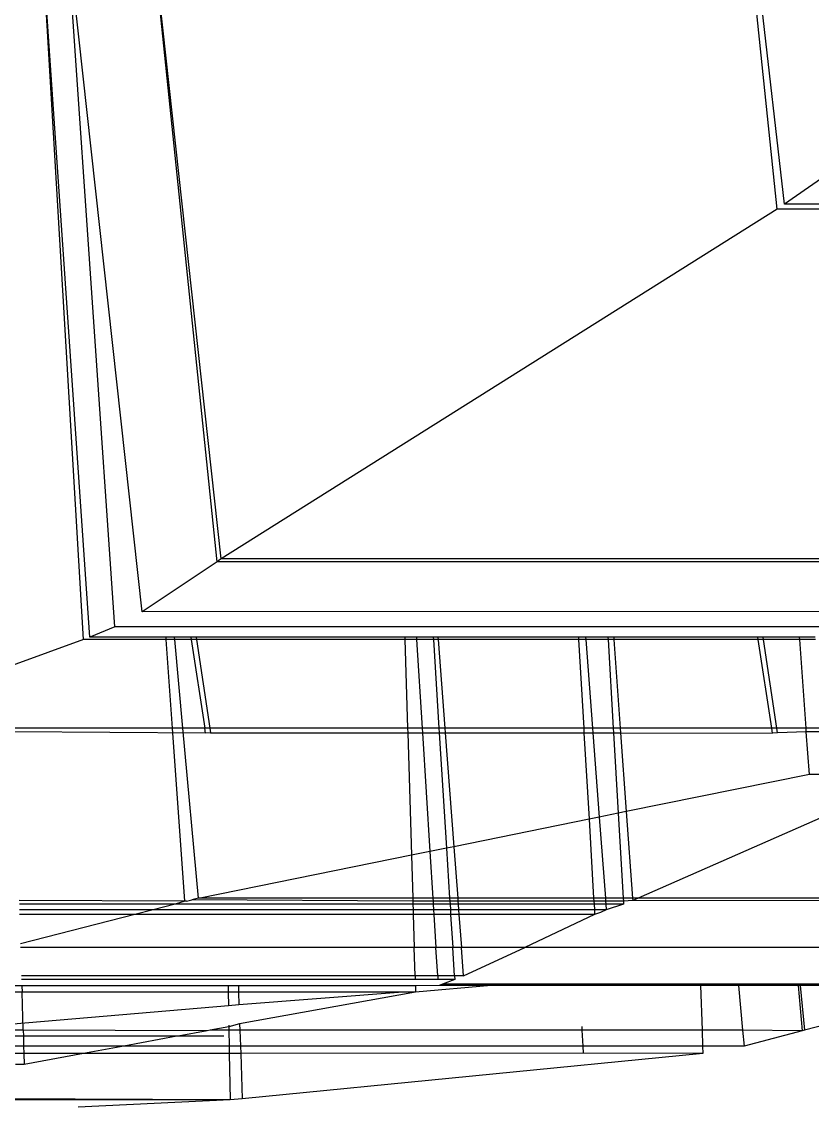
# Model space of a CAD drawing. Extents: x -24961 to 905641, y -154323 to 635957.
# Drawn here: x 437947.3 to 437965.69, y -143411.74 to -143386.48 of the extents above; entities that cross this region are included whole.
import ezdxf

# ---------------------------------------------------------------- set-up
doc = ezdxf.new("R2010")
doc.units = 0
doc.header["$LTSCALE"] = 1000
doc.header["$MEASUREMENT"] = 0

msp = doc.modelspace()

# ---------------------------------------------------------------- linework, layer by layer
for p, q in [((437965.04, -143390.732), (437963.213, -143374.744)), ((437964.873, -143390.843), (437963.213, -143374.744)), ((437951.942, -143398.983), (437950.18, -143382.936)), ((437951.843, -143399.048), (437950.18, -143382.936)), ((437950.098, -143400.217), (437948.338, -143384.183)), ((437949.464, -143400.561), (437948.338, -143384.183)), ((437948.738, -143400.862), (437947.76, -143384.426)), ((437948.886, -143400.804), (437947.76, -143384.426)), ((437970.438, -143386.968), (437965.04, -143390.732)), ((437975.786, -143390.732), (437965.04, -143390.732)), ((437964.873, -143390.843), (437951.942, -143398.983)), ((437975.818, -143390.843), (437964.873, -143390.843)), ((437951.843, -143399.048), (437950.098, -143400.217)), ((437951.895, -143399.015), (437951.843, -143399.048)), ((437976.377, -143399.048), (437951.843, -143399.048)), ((437951.942, -143398.983), (437951.895, -143399.015)), ((437979.532, -143398.983), (437951.942, -143398.983)), ((437976.437, -143400.2), (437950.098, -143400.217)), ((437949.464, -143400.561), (437948.886, -143400.804)), ((437976.464, -143400.561), (437949.464, -143400.561)), ((437948.738, -143400.862), (437947.075, -143401.466)), ((437950.659, -143400.862), (437948.738, -143400.862)), ((437950.655, -143400.804), (437948.886, -143400.804)), ((437950.659, -143400.862), (437950.655, -143400.804)), ((437950.854, -143400.804), (437950.655, -143400.804)), ((437950.807, -143402.924), (437950.659, -143400.862)), ((437950.86, -143400.862), (437950.659, -143400.862)), ((437950.86, -143400.862), (437950.854, -143400.804)), ((437951.234, -143400.804), (437950.854, -143400.804)), ((437951.047, -143402.924), (437950.86, -143400.862)), ((437951.243, -143400.862), (437950.86, -143400.862)), ((437951.234, -143400.804), (437951.243, -143400.862)), ((437951.354, -143400.804), (437951.234, -143400.804)), ((437951.243, -143400.862), (437951.557, -143402.924)), ((437951.363, -143400.862), (437951.243, -143400.862)), ((437951.354, -143400.804), (437951.363, -143400.862)), ((437956.21, -143400.804), (437951.354, -143400.804)), ((437951.363, -143400.862), (437951.677, -143402.924)), ((437956.212, -143400.862), (437951.363, -143400.862)), ((437956.481, -143400.804), (437956.21, -143400.804)), ((437956.21, -143400.804), (437956.212, -143400.862)), ((437956.484, -143400.862), (437956.212, -143400.862)), ((437956.212, -143400.862), (437956.275, -143402.924)), ((437956.872, -143400.804), (437956.481, -143400.804)), ((437956.481, -143400.804), (437956.484, -143400.862)), ((437956.875, -143400.862), (437956.484, -143400.862)), ((437956.484, -143400.862), (437956.614, -143402.924)), ((437956.981, -143400.804), (437956.872, -143400.804)), ((437956.872, -143400.804), (437956.875, -143400.862)), ((437956.985, -143400.862), (437956.875, -143400.862)), ((437956.875, -143400.862), (437957.005, -143402.924)), ((437960.248, -143400.804), (437956.981, -143400.804)), ((437956.981, -143400.804), (437956.985, -143400.862)), ((437960.251, -143400.862), (437956.985, -143400.862)), ((437956.985, -143400.862), (437957.141, -143402.924)), ((437960.417, -143400.804), (437960.248, -143400.804)), ((437960.248, -143400.804), (437960.251, -143400.862)), ((437960.421, -143400.862), (437960.251, -143400.862)), ((437960.251, -143400.862), (437960.372, -143402.924)), ((437960.936, -143400.804), (437960.417, -143400.804)), ((437960.417, -143400.804), (437960.421, -143400.862)), ((437960.939, -143400.862), (437960.421, -143400.862)), ((437960.421, -143400.862), (437960.577, -143402.924)), ((437960.936, -143400.804), (437960.939, -143400.862)), ((437961.071, -143400.804), (437960.936, -143400.804)), ((437960.939, -143400.862), (437961.061, -143402.924)), ((437961.076, -143400.862), (437960.939, -143400.862)), ((437961.071, -143400.804), (437961.076, -143400.862)), ((437964.424, -143400.804), (437961.071, -143400.804)), ((437961.076, -143400.862), (437961.224, -143402.924)), ((437964.433, -143400.862), (437961.076, -143400.862)), ((437964.433, -143400.862), (437964.424, -143400.804)), ((437964.544, -143400.804), (437964.424, -143400.804)), ((437964.748, -143402.924), (437964.433, -143400.862)), ((437964.553, -143400.862), (437964.433, -143400.862)), ((437964.553, -143400.862), (437964.544, -143400.804)), ((437965.393, -143400.804), (437964.544, -143400.804)), ((437964.867, -143402.924), (437964.553, -143400.862)), ((437965.397, -143400.862), (437964.553, -143400.862)), ((437965.397, -143400.862), (437965.393, -143400.804)), ((437965.758, -143400.804), (437965.393, -143400.804)), ((437965.545, -143402.924), (437965.397, -143400.862)), ((437965.763, -143400.862), (437965.397, -143400.862)), ((437950.807, -143402.924), (437947.119, -143402.924)), ((437951.575, -143403.04), (437947.121, -143403.004)), ((437951.047, -143402.924), (437950.807, -143402.924)), ((437951.096, -143406.948), (437950.807, -143402.924)), ((437951.557, -143402.924), (437951.047, -143402.924)), ((437951.407, -143406.877), (437951.047, -143402.924)), ((437951.677, -143402.924), (437951.557, -143402.924)), ((437951.575, -143403.04), (437951.557, -143402.924)), ((437951.693, -143403.027), (437951.575, -143403.04)), ((437951.677, -143402.924), (437951.693, -143403.027)), ((437956.275, -143402.924), (437951.677, -143402.924)), ((437951.693, -143403.027), (437956.278, -143403.027)), ((437956.614, -143402.924), (437956.275, -143402.924)), ((437956.275, -143402.924), (437956.278, -143403.027)), ((437956.278, -143403.027), (437956.62, -143403.027)), ((437956.278, -143403.027), (437956.364, -143405.879)), ((437957.005, -143402.924), (437956.614, -143402.924)), ((437956.614, -143402.924), (437956.62, -143403.027)), ((437956.62, -143403.027), (437957.011, -143403.027)), ((437956.62, -143403.027), (437956.794, -143405.792)), ((437957.141, -143402.924), (437957.005, -143402.924)), ((437957.005, -143402.924), (437957.011, -143403.027)), ((437957.011, -143403.027), (437957.149, -143403.027)), ((437957.011, -143403.027), (437957.18, -143405.713)), ((437960.372, -143402.924), (437957.141, -143402.924)), ((437957.141, -143402.924), (437957.149, -143403.027)), ((437957.149, -143403.027), (437960.378, -143403.027)), ((437957.149, -143403.027), (437957.35, -143405.679)), ((437960.372, -143402.924), (437960.378, -143403.027)), ((437960.577, -143402.924), (437960.372, -143402.924)), ((437960.378, -143403.027), (437960.585, -143403.027)), ((437960.378, -143403.027), (437960.496, -143405.04)), ((437960.577, -143402.924), (437960.585, -143403.027)), ((437961.061, -143402.924), (437960.577, -143402.924)), ((437960.585, -143403.027), (437961.067, -143403.027)), ((437960.585, -143403.027), (437960.734, -143404.992)), ((437961.061, -143402.924), (437961.067, -143403.027)), ((437961.224, -143402.924), (437961.061, -143402.924)), ((437961.067, -143403.027), (437961.177, -143404.902)), ((437961.067, -143403.027), (437961.231, -143403.027)), ((437961.224, -143402.924), (437961.231, -143403.027)), ((437964.748, -143402.924), (437961.224, -143402.924)), ((437961.231, -143403.027), (437961.364, -143404.864)), ((437961.231, -143403.027), (437964.765, -143403.04)), ((437964.867, -143402.924), (437964.748, -143402.924)), ((437964.765, -143403.04), (437964.748, -143402.924)), ((437964.883, -143403.027), (437964.765, -143403.04)), ((437964.883, -143403.027), (437964.867, -143402.924)), ((437965.545, -143402.924), (437964.867, -143402.924)), ((437965.551, -143403.004), (437964.883, -143403.027)), ((437965.551, -143403.004), (437965.545, -143402.924)), ((437965.968, -143402.924), (437965.545, -143402.924)), ((437965.622, -143403.999), (437965.551, -143403.004)), ((437965.976, -143403.004), (437965.551, -143403.004)), ((437965.622, -143403.999), (437961.364, -143404.864)), ((437968.186, -143403.999), (437961.638, -143406.877)), ((437968.186, -143403.999), (437965.622, -143403.999)), ((437961.177, -143404.902), (437960.734, -143404.992)), ((437961.364, -143404.864), (437961.177, -143404.902)), ((437961.177, -143404.902), (437961.293, -143406.877)), ((437961.364, -143404.864), (437961.509, -143406.877)), ((437960.496, -143405.04), (437957.35, -143405.679)), ((437960.734, -143404.992), (437960.496, -143405.04)), ((437960.496, -143405.04), (437960.604, -143406.877)), ((437960.734, -143404.992), (437960.877, -143406.877)), ((437957.35, -143405.679), (437957.18, -143405.713)), ((437957.35, -143405.679), (437957.441, -143406.877)), ((437956.364, -143405.879), (437951.449, -143406.877)), ((437956.794, -143405.792), (437956.364, -143405.879)), ((437956.364, -143405.879), (437956.394, -143406.877)), ((437957.18, -143405.713), (437956.794, -143405.792)), ((437956.794, -143405.792), (437956.862, -143406.877)), ((437957.18, -143405.713), (437957.253, -143406.877)), ((437951.096, -143406.948), (437947.24, -143406.932)), ((437951.129, -143406.948), (437951.252, -143406.917)), ((437951.407, -143406.877), (437951.252, -143406.917)), ((437956.396, -143406.948), (437951.252, -143406.917)), ((437951.449, -143406.877), (437951.407, -143406.877)), ((437956.394, -143406.877), (437951.449, -143406.877)), ((437956.862, -143406.877), (437956.394, -143406.877)), ((437956.394, -143406.877), (437956.396, -143406.948)), ((437957.253, -143406.877), (437956.862, -143406.877)), ((437956.862, -143406.877), (437956.867, -143406.948)), ((437957.441, -143406.877), (437957.253, -143406.877)), ((437957.253, -143406.877), (437957.257, -143406.948)), ((437960.604, -143406.877), (437957.441, -143406.877)), ((437957.441, -143406.877), (437957.446, -143406.948)), ((437960.877, -143406.877), (437960.604, -143406.877)), ((437960.604, -143406.877), (437960.609, -143406.948)), ((437961.293, -143406.877), (437960.877, -143406.877)), ((437960.877, -143406.877), (437960.882, -143406.948)), ((437961.293, -143406.877), (437961.297, -143406.948)), ((437961.509, -143406.877), (437961.293, -143406.877)), ((437961.513, -143406.932), (437961.297, -143406.948)), ((437961.509, -143406.877), (437961.513, -143406.932)), ((437961.638, -143406.877), (437961.509, -143406.877)), ((437961.638, -143406.877), (437961.513, -143406.932)), ((437969.511, -143406.948), (437961.513, -143406.932)), ((437969.504, -143406.877), (437961.638, -143406.877)), ((437950.865, -143407.016), (437947.243, -143407.016)), ((437950.357, -143407.147), (437947.247, -143407.147)), ((437950.357, -143407.147), (437949.926, -143407.258)), ((437950.865, -143407.016), (437950.357, -143407.147)), ((437956.402, -143407.147), (437950.357, -143407.147)), ((437951.096, -143406.948), (437950.865, -143407.016)), ((437956.398, -143407.016), (437950.865, -143407.016)), ((437951.129, -143406.948), (437951.096, -143406.948)), ((437956.867, -143406.948), (437956.396, -143406.948)), ((437956.396, -143406.948), (437956.398, -143407.016)), ((437956.398, -143407.016), (437956.402, -143407.147)), ((437956.871, -143407.016), (437956.398, -143407.016)), ((437956.402, -143407.147), (437956.406, -143407.258)), ((437956.879, -143407.147), (437956.402, -143407.147)), ((437957.257, -143406.948), (437956.867, -143406.948)), ((437956.867, -143406.948), (437956.871, -143407.016)), ((437956.871, -143407.016), (437956.879, -143407.147)), ((437957.262, -143407.016), (437956.871, -143407.016)), ((437956.879, -143407.147), (437956.886, -143407.258)), ((437957.27, -143407.147), (437956.879, -143407.147)), ((437957.257, -143406.948), (437957.262, -143407.016)), ((437957.446, -143406.948), (437957.257, -143406.948)), ((437957.262, -143407.016), (437957.27, -143407.147)), ((437957.451, -143407.016), (437957.262, -143407.016)), ((437957.27, -143407.147), (437957.277, -143407.258)), ((437957.461, -143407.147), (437957.27, -143407.147)), ((437957.446, -143406.948), (437957.451, -143407.016)), ((437960.609, -143406.948), (437957.446, -143406.948)), ((437957.451, -143407.016), (437957.461, -143407.147)), ((437960.613, -143407.016), (437957.451, -143407.016)), ((437957.461, -143407.147), (437957.47, -143407.258)), ((437960.62, -143407.147), (437957.461, -143407.147)), ((437960.609, -143406.948), (437960.613, -143407.016)), ((437960.882, -143406.948), (437960.609, -143406.948)), ((437960.613, -143407.016), (437960.62, -143407.147)), ((437960.887, -143407.016), (437960.613, -143407.016)), ((437960.62, -143407.147), (437960.627, -143407.258)), ((437960.897, -143407.147), (437960.62, -143407.147)), ((437960.897, -143407.147), (437960.762, -143407.21)), ((437960.882, -143406.948), (437960.887, -143407.016)), ((437961.297, -143406.948), (437960.882, -143406.948)), ((437960.887, -143407.016), (437960.897, -143407.147)), ((437961.301, -143407.016), (437960.887, -143407.016)), ((437961.301, -143407.016), (437960.897, -143407.147)), ((437961.297, -143406.948), (437961.301, -143407.016)), ((437949.926, -143407.258), (437947.25, -143407.258)), ((437949.926, -143407.258), (437947.271, -143407.942)), ((437956.406, -143407.258), (437949.926, -143407.258)), ((437956.406, -143407.258), (437956.429, -143408.025)), ((437956.886, -143407.258), (437956.406, -143407.258)), ((437956.886, -143407.258), (437956.934, -143408.025)), ((437957.277, -143407.258), (437956.886, -143407.258)), ((437957.277, -143407.258), (437957.325, -143408.025)), ((437957.47, -143407.258), (437957.277, -143407.258)), ((437957.47, -143407.258), (437957.528, -143408.025)), ((437960.627, -143407.258), (437957.47, -143407.258)), ((437960.627, -143407.258), (437958.999, -143408.025)), ((437960.762, -143407.21), (437960.627, -143407.258)), ((437956.429, -143408.025), (437947.273, -143408.025)), ((437956.934, -143408.025), (437956.429, -143408.025)), ((437956.449, -143408.682), (437956.429, -143408.025)), ((437957.325, -143408.025), (437956.934, -143408.025)), ((437956.975, -143408.682), (437956.934, -143408.025)), ((437957.528, -143408.025), (437957.325, -143408.025)), ((437957.366, -143408.682), (437957.325, -143408.025)), ((437958.999, -143408.025), (437957.528, -143408.025)), ((437957.577, -143408.682), (437957.528, -143408.025)), ((437957.577, -143408.682), (437958.999, -143408.025)), ((437969.616, -143408.025), (437958.999, -143408.025)), ((437956.449, -143408.682), (437947.293, -143408.682)), ((437956.449, -143408.682), (437956.451, -143408.769)), ((437956.975, -143408.682), (437956.449, -143408.682)), ((437956.975, -143408.682), (437956.981, -143408.769)), ((437957.366, -143408.682), (437956.975, -143408.682)), ((437957.366, -143408.682), (437957.372, -143408.769)), ((437957.577, -143408.682), (437957.366, -143408.682)), ((437947.3, -143408.915), (437947.12, -143408.915)), ((437956.451, -143408.769), (437947.296, -143408.769)), ((437952.099, -143408.915), (437947.3, -143408.915)), ((437947.3, -143408.915), (437947.305, -143409.065)), ((437952.099, -143408.915), (437952.102, -143409.065)), ((437952.338, -143408.915), (437952.099, -143408.915)), ((437952.338, -143408.915), (437952.343, -143409.065)), ((437956.456, -143408.915), (437952.338, -143408.915)), ((437956.981, -143408.769), (437956.451, -143408.769)), ((437957.013, -143408.906), (437956.456, -143408.915)), ((437956.456, -143408.915), (437956.46, -143409.065)), ((437958.217, -143408.906), (437956.46, -143409.065)), ((437957.372, -143408.769), (437956.981, -143408.769)), ((437957.09, -143408.877), (437957.013, -143408.906)), ((437958.217, -143408.906), (437957.013, -143408.906)), ((437957.372, -143408.769), (437957.09, -143408.877)), ((437958.601, -143408.877), (437957.09, -143408.877)), ((437958.601, -143408.877), (437958.217, -143408.906)), ((437963.09, -143408.906), (437958.217, -143408.906)), ((437963.089, -143408.877), (437958.601, -143408.877)), ((437963.089, -143408.877), (437963.09, -143408.906)), ((437963.969, -143408.877), (437963.089, -143408.877)), ((437963.972, -143408.906), (437963.09, -143408.906)), ((437963.09, -143408.906), (437963.126, -143409.947)), ((437963.969, -143408.877), (437963.972, -143408.906)), ((437965.358, -143408.877), (437963.969, -143408.877)), ((437963.972, -143408.906), (437964.069, -143409.947)), ((437965.361, -143408.906), (437963.972, -143408.906)), ((437965.358, -143408.877), (437965.361, -143408.906)), ((437965.408, -143408.877), (437965.358, -143408.877)), ((437965.361, -143408.906), (437965.456, -143409.961)), ((437965.411, -143408.906), (437965.361, -143408.906)), ((437965.408, -143408.877), (437965.411, -143408.906)), ((437969.584, -143408.877), (437965.408, -143408.877)), ((437965.411, -143408.906), (437965.508, -143409.947)), ((437969.587, -143408.906), (437965.411, -143408.906)), ((437969.587, -143408.906), (437965.508, -143409.947)), ((437947.305, -143409.065), (437947.122, -143409.065)), ((437952.102, -143409.065), (437947.305, -143409.065)), ((437947.331, -143409.947), (437947.305, -143409.065)), ((437952.102, -143409.065), (437952.108, -143409.379)), ((437952.343, -143409.065), (437952.102, -143409.065)), ((437952.343, -143409.065), (437952.353, -143409.36)), ((437956.163, -143409.065), (437952.343, -143409.065)), ((437956.163, -143409.065), (437952.353, -143409.36)), ((437956.46, -143409.065), (437952.368, -143409.803)), ((437956.46, -143409.065), (437956.163, -143409.065)), ((437952.108, -143409.379), (437945.433, -143409.947)), ((437952.353, -143409.36), (437952.108, -143409.379)), ((437947.331, -143409.947), (437947.138, -143409.947)), ((437947.331, -143409.947), (437947.336, -143410.091)), ((437951.61, -143409.961), (437947.331, -143409.947)), ((437951.61, -143409.961), (437950.941, -143410.084)), ((437951.684, -143409.947), (437951.61, -143409.961)), ((437952.116, -143409.867), (437951.684, -143409.947)), ((437952.118, -143409.947), (437951.684, -143409.947)), ((437952.115, -143409.828), (437952.116, -143409.867)), ((437952.368, -143409.803), (437952.116, -143409.867)), ((437952.116, -143409.867), (437952.118, -143409.947)), ((437952.118, -143409.947), (437952.124, -143410.318)), ((437952.373, -143409.947), (437952.118, -143409.947)), ((437952.368, -143409.803), (437952.373, -143409.947)), ((437952.373, -143409.947), (437952.386, -143410.318)), ((437960.331, -143409.947), (437952.373, -143409.947)), ((437960.326, -143409.861), (437960.331, -143409.947)), ((437960.331, -143409.947), (437960.352, -143410.318)), ((437963.126, -143409.947), (437960.331, -143409.947)), ((437963.126, -143409.947), (437963.139, -143410.318)), ((437964.069, -143409.947), (437963.126, -143409.947)), ((437964.069, -143409.947), (437964.104, -143410.318)), ((437965.456, -143409.961), (437964.069, -143409.947)), ((437965.456, -143409.961), (437964.104, -143410.318)), ((437965.508, -143409.947), (437965.456, -143409.961)), ((437947.336, -143410.091), (437947.141, -143410.091)), ((437947.336, -143410.091), (437947.343, -143410.318)), ((437950.904, -143410.091), (437947.336, -143410.091)), ((437950.904, -143410.091), (437949.672, -143410.318)), ((437950.941, -143410.084), (437950.904, -143410.091)), ((437951.758, -143410.091), (437950.941, -143410.084)), ((437952, -143410.084), (437951.758, -143410.091)), ((437947.343, -143410.318), (437947.145, -143410.318)), ((437947.343, -143410.318), (437947.348, -143410.492)), ((437949.672, -143410.318), (437947.343, -143410.318)), ((437949.672, -143410.318), (437948.732, -143410.492)), ((437952.124, -143410.318), (437949.672, -143410.318)), ((437952.124, -143410.318), (437952.127, -143410.492)), ((437952.386, -143410.318), (437952.124, -143410.318)), ((437952.386, -143410.318), (437952.392, -143410.492)), ((437960.352, -143410.318), (437952.386, -143410.318)), ((437960.352, -143410.318), (437960.361, -143410.486)), ((437963.139, -143410.318), (437960.352, -143410.318)), ((437963.139, -143410.318), (437963.145, -143410.492)), ((437964.104, -143410.318), (437963.139, -143410.318)), ((437947.348, -143410.492), (437947.148, -143410.492)), ((437947.348, -143410.492), (437947.356, -143410.746)), ((437948.732, -143410.492), (437947.348, -143410.492)), ((437948.732, -143410.492), (437947.356, -143410.746)), ((437952.127, -143410.492), (437948.732, -143410.492)), ((437952.127, -143410.492), (437952.146, -143411.566)), ((437952.392, -143410.492), (437952.127, -143410.492)), ((437960.361, -143410.486), (437952.392, -143410.492)), ((437952.392, -143410.492), (437952.429, -143411.545)), ((437963.145, -143410.492), (437952.429, -143411.545)), ((437963.145, -143410.492), (437960.361, -143410.486)), ((437947.356, -143410.746), (437947.152, -143410.746)), ((437952.146, -143411.566), (437943.018, -143411.574)), ((437952.146, -143411.566), (437943.212, -143411.529)), ((437952.146, -143411.566), (437948.61, -143411.742)), ((437952.429, -143411.545), (437952.146, -143411.566))]:
    msp.add_line(p, q)

doc.saveas('drawing.dxf')
